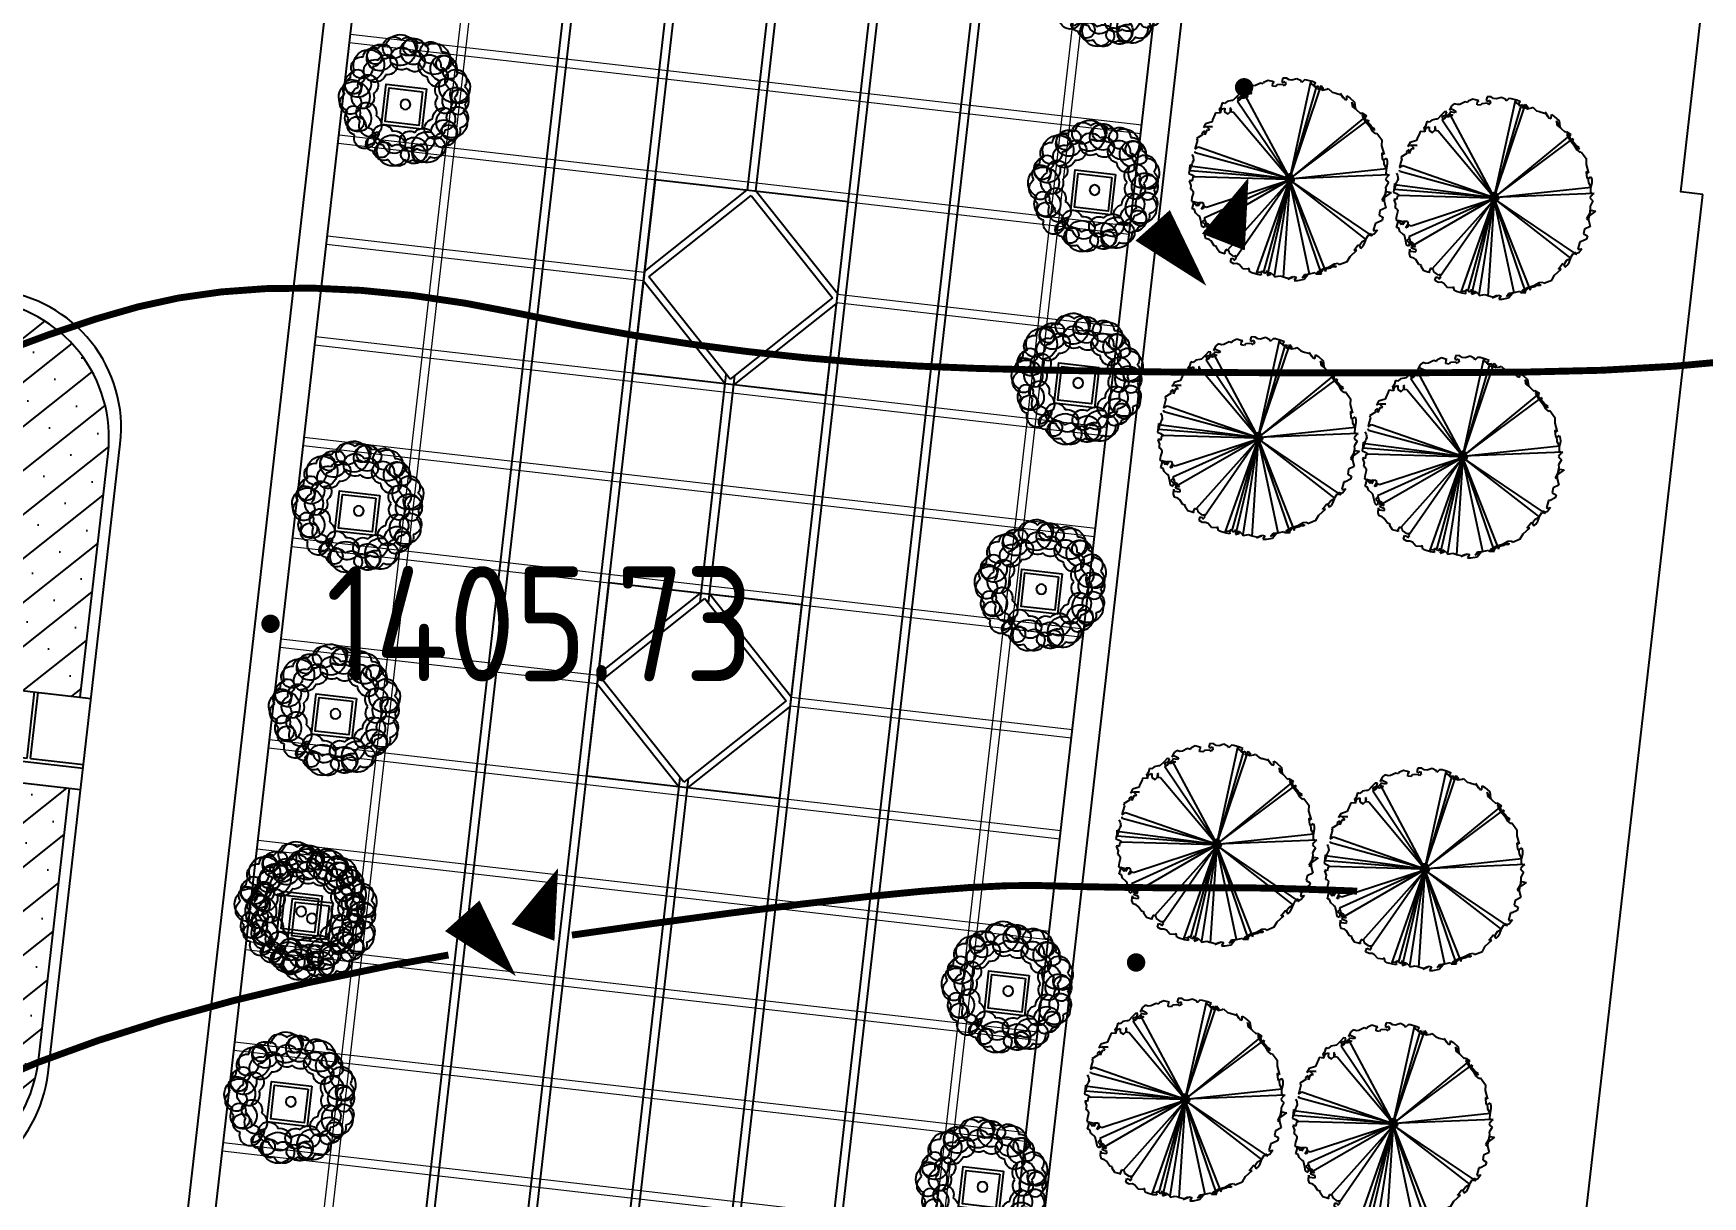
# Model space of a CAD drawing. Extents: x -2226 to 12369489, y -12501589 to 2275.
# Drawn here: x 5664000.35 to 5664036.62, y -6547841.11 to -6547815.84 of the extents above; entities that cross this region are included whole.
import ezdxf
from ezdxf.enums import TextEntityAlignment as Align

# ---------------------------------------------------------------- set-up
doc = ezdxf.new("R2010")
doc.units = 0
doc.header["$LTSCALE"] = 1000
doc.header["$MEASUREMENT"] = 0
doc.layers.get('0').update_dxf_attribs({"linetype": 'CONTINUOUS'})
for name, color, linetype in [('0-road', 33, 'CONTINUOUS'), ('0-tree', 93, 'CONTINUOUS'), ('DXPM', 7, 'CONTINUOUS'), ('WALL', 2, 'CONTINUOUS'), ('周边地形图', 8, 'CONTINUOUS'), ('细线', 7, 'CONTINUOUS'), ('绿化', 3, 'CONTINUOUS'), ('铺地', 25, 'CONTINUOUS')]:
    doc.layers.add(name, color=color, linetype=linetype)
doc.layers.add('COLUMN', color=7, linetype='CONTINUOUS', lineweight=13)
doc.styles.get("Standard").update_dxf_attribs({"font": 'GBENOR', "bigfont": 'GBCBIG'})

# ---------------------------------------------------------------- blocks, each defined once
blk = doc.blocks.new('gc090')
for points in [[(1.066664264448598, 1.447248345289473, 0, 1, 0), (0.5202711593830847, 0.0485314846702292, 1, 1, 0)], [(-1.015866279920209, 0.4106730617907255, 1, 0, 0), (0.1514897088177749, -0.9020290652614376, 0, 0, 0)]]:
    blk.add_lwpolyline(points, format="xyseb")
blk = doc.blocks.new('SEDWWWW')
at = {"layer": 'WALL', "color": 6, "ltscale": 10}
blk.add_lwpolyline([(4001785.980508226, -5877661.045272235), (4001305.980507514, -5877661.045272235), (4001305.980507514, -5870821.045272235), (4001785.980508226, -5870821.045272235)], dxfattribs=at)
blk = doc.blocks.new('M_F22')
for centre, radius, start, end in [((-703.9087605633866, 1828.601089484451), 306.5997425824958, 163.4612985024885, 255.4329496141703), ((-1018.275501261847, 1651.123727326208), 265.5436950263019, 333.3114501221481, 85.58279799451168), ((-63.34145785952932, 1990.760850490929), 399.1434447293365, 151.7015353360427, 229.7405671459406), ((-591.4700567926375, 1890.7689324151), 338.912409155523, 322.8639188083236, 58.57818367365975), ((523.0495755705887, 1763.658167623376), 485.6592443762568, 130.7089921054097, 219.10644217024), ((-283.6855240719487, 1835.547834289187), 572.5796647333053, 318.6570906337551, 31.15834364189467), ((661.9452475016843, 1865.323811889553), 306.5997425824958, 123.4612985024885, 215.4329496141702), ((307.0461035851295, 1931.439310665169), 265.5436950263019, 293.311450122148, 45.58279799451165), ((1256.882555320011, 1577.796670088006), 399.1434447293365, 111.7015353360428, 189.7405671459405), ((788.0390108358953, 1840.67293641057), 338.912409155523, 282.8639188083236, 18.57818367365972), ((-1680.436397550544, 1042.413355320619), 338.912409155523, 2.863918808323603, 98.57818367365977), ((-1340.139985314486, 1458.48612796182), 399.1434447293365, 191.7015353360428, 269.7405671459406), ((-744.959601780316, 1661.440270665494), 485.6592443762568, 170.7089921054097, 259.10644217024), ((-1409.164328765506, 1197.951623940767), 572.5796647333053, 358.6570906337551, 71.15834364189467), ((-242.4975517759194, 1523.051748929007), 416.5522836812144, 160.5035450346598, 255.3284718856752), ((-683.6926049407666, 1289.293141864633), 375.9275563291936, 333.2487959694927, 82.58322095084212), ((819.0034097671414, 1334.670028943961), 416.5522836812144, 120.5035450346597, 215.3284718856752), ((330.7712544366623, 1439.195260583816), 375.9275563291936, 293.2487959694926, 42.58322095084213), ((1560.105357205579, 1026.901031033063), 485.6592443762568, 90.70899210540966, 179.1064421702401), ((988.3202039083372, 1600.531037027409), 572.5796647333053, 278.6570906337551, 351.1583436418947), ((1731.855031222188, 1015.501016172507), 306.5997425824958, 83.46129850248845, 175.4329496141702), ((1502.484737607268, 1294.273199342584), 265.5436950263019, 253.311450122148, 5.582797994511651), ((-1853.347368535502, 584.4892262284848), 265.5436950263019, 13.31145012214801, 125.5827979945117), ((-1726.608723049899, 922.5158190856893), 306.5997425824958, 203.4612985024885, 295.4329496141703), ((-1364.461782560134, 522.3766567105631), 375.9275563291936, 13.24879596949258, 122.5832209508421), ((-1176.743899876633, 985.0408526290413), 416.5522836812144, 200.5035450346598, 295.3284718856752), ((1511.070887328209, 508.0415937736834), 416.5522836812144, 80.50354503465977, 175.3284718856751), ((1204.250881684096, 901.9421470038797), 375.9275563291936, 253.2487959694925, 2.583220950842076), ((2002.784565676087, 412.8241167091037), 399.1434447293365, 71.70153533604275, 149.7405671459405), ((1812.603180881673, 915.5658414856733), 338.912409155523, 242.8639188083236, 338.5781836736597), ((-1969.320557950446, -307.438791260196), 338.912409155523, 42.8639188083236, 138.5781836736597), ((-1861.492169144945, -13.91924038396973), 572.5796647333053, 38.6570906337551, 111.1583436418946), ((-1650.606588224796, 768.076230950115), 485.6592443762568, 210.7089921054097, 299.1064421702401), ((1880.957817603452, -204.0942863641103), 485.6592443762568, 50.70899210540971, 139.10644217024), ((1811.667238714257, 602.868204357961), 572.5796647333053, 238.6570906337551, 311.1583436418947), ((-1976.084805672904, 230.0297618530894), 399.1434447293365, 231.7015353360428, 309.7405671459406), ((-1807.430090205194, -769.3740554932301), 265.5436950263019, 53.31145012214799, 165.5827979945116), ((-1927.621960637076, -428.9646316283178), 306.5997425824958, 243.4612985024885, 335.4329496141703), ((-1392.996813633395, -502.7054468482528), 375.9275563291936, 53.2487959694926, 162.5832209508421), ((-1546.59138543942, -27.62138162141491), 416.5522836812144, 240.5035450346598, 335.3284718856752), ((1509.878816726235, -570.044925083479), 416.5522836812144, 40.50354503465976, 135.3284718856751), ((1528.035451253494, -71.07949757117603), 375.9275563291936, 213.2487959694925, 322.5832209508421), ((1825.348733228715, -959.0532045076396), 399.1434447293365, 31.70153533604279, 109.7405671459405), ((2002.817491363352, -451.6844622521457), 338.912409155523, 202.8639188083235, 298.5781836736597), ((2005.197912573898, -323.2257669405809), 306.5997425824958, 43.46129850248848, 135.4329496141702), ((2008.681378621226, 37.76249749718409), 265.5436950263019, 213.311450122148, 325.5827979945117), ((-1429.019821572033, -1233.016913520245), 572.5796647333053, 78.65709063375512, 151.1583436418946), ((-1770.12909401386, -498.4189892384019), 485.6592443762568, 250.7089921054097, 339.10644217024), ((-1322.950429105582, -1527.176686733568), 338.912409155523, 82.86391880832356, 178.5781836736597), ((-1673.610269904053, -1119.799862553904), 399.1434447293365, 271.7015353360428, 349.7405671459406), ((-755.9458408475948, -1306.305860864071), 375.9275563291936, 93.24879596949259, 202.5832209508421), ((-1178.984259485183, -1041.099040416142), 416.5522836812144, 280.5035450346598, 15.32847188567515), ((1150.622564661866, -1024.582030306177), 375.9275563291936, 173.2487959694926, 282.5832209508421), ((815.9849811374115, -1395.140863893161), 416.5522836812144, 0.5035450346598049, 95.32847188567516), ((1335.476523908404, -1353.33139443172), 485.6592443762568, 10.70899210540965, 99.10644217024), ((1801.102351632984, -690.6231373395566), 572.5796647333053, 198.6570906337551, 271.1583436418947), ((1588.780992609066, -1250.157471742554), 265.5436950263019, 173.3114501221479, 285.5827979945117), ((1354.073718600524, -1524.45139683185), 306.5997425824958, 3.461298502488472, 95.43294961417021), ((-902.0088718942461, -1776.978441917876), 265.5436950263019, 93.31145012214799, 205.5827979945117), ((-1212.892146021509, -1593.467539114485), 306.5997425824958, 283.4612985024885, 15.43294961417022), ((-314.1059039597494, -1888.912044869343), 572.5796647333053, 118.657090633755, 191.1583436418947), ((-1047.601210358003, -1545.438200871998), 485.6592443762568, 290.7089921054097, 19.10644217024007), ((-43.76977786599672, -2046.071412853038), 338.912409155523, 122.8639188083236, 218.5781836736599), ((-574.2475754203368, -1959.402461765407), 399.1434447293365, 311.7015353360428, 29.74056714594054), ((248.6079063411708, -1512.411020285057), 375.9275563291936, 133.2487959694925, 242.5832209508421), ((-245.9299819864427, -1581.174662973339), 416.5522836812144, 320.5035450346597, 55.32847188567521), ((439.2596363933662, -1966.854642141683), 265.5436950263019, 133.311450122148, 245.5827979945116), ((83.15069729284369, -2026.109051828811), 306.5997425824958, 323.4612985024885, 55.43294961417029), ((961.5689707017407, -1674.704013214054), 572.5796647333053, 158.6570906337551, 231.1583436418947), ((178.8982364843505, -1883.069478553792), 485.6592443762568, 330.7089921054097, 59.10644217024003), ((1269.678553103553, -1621.326361720988), 338.912409155523, 162.8639188083236, 258.5781836736597), ((807.599255818026, -1895.91864851171), 399.1434447293365, 351.7015353360428, 69.7405671459406)]:
    blk.add_arc(centre, radius, start, end)
at = {"width": 0.8, "flags": 9}
for tag in ['XSIZE', 'YSIZE']:
    blk.add_attdef(tag, (0, 0), '', height=0.5, dxfattribs=at)
blk = doc.blocks.new('A$C09D159C6')
at = {"layer": '绿化'}
blk.add_circle((1903.101932018995, 1788.227342456579), 148.333194732666, dxfattribs=at)
at = {"layer": '绿化', "xscale": 0.8, "yscale": 0.8, "zscale": 0.8}
blk.add_blockref('M_F22', (1778.763740301132, 1805.930220544338), dxfattribs=at)
blk = doc.blocks.new('A$C524062A7')
at = {"layer": '铺地', "elevation": -60360.85921446711}
for points in [[(1498.776501953602, 1129.674782216549), (2674.560719698668, 1369.531975567341), (2434.703526347876, 2545.31619335711), (1258.919308573007, 2305.458999976516)], [(1576.770420640707, 1247.64489980042), (2556.590602070093, 1447.525894269347), (2356.709607601166, 2427.346075743437), (1376.889426141977, 2227.465081274509)]]:
    blk.add_lwpolyline(points, close=True, dxfattribs=at)
at = {"layer": '绿化'}
blk.add_blockref('A$C09D159C6', (0.0035800039768219, -0.0011771768331528, -60360.85921446711), dxfattribs=at)
blk = doc.blocks.new('wqeqweq')
at = {"layer": '0-tree', "color": 76}
for p, q in [((164049.6205819687, -121835.7616427547), (163967.0155692982, -121907.9881671732)), ((164142.549600806, -121835.7616427547), (164049.6205819687, -121835.7616427547)), ((164183.8508108071, -121835.7616427547), (164142.549600806, -121835.7616427547)), ((164163.2002058068, -121856.3967149184), (164183.8508108071, -121835.7616427547)), ((164173.5268046409, -121928.6247480795), (164163.2002058068, -121856.3967149184)), ((164380.0354473157, -121835.7616427547), (164266.4558234782, -121877.0332958203)), ((164421.3366573162, -121680.9887947241), (164338.7342373141, -121701.6253756217)), ((164338.7342373141, -121701.6253756217), (164338.7342373141, -121784.1701904955)), ((164338.7342373141, -121784.1701904955), (164390.3594534814, -121784.1701904955)), ((164421.3366573162, -121856.3967149184), (164380.0354473157, -121835.7616427547)), ((164390.3594534814, -121784.1701904955), (164411.0100584817, -121753.2168278852)), ((164411.0100584817, -121753.2168278852), (164441.9872623171, -121815.1250618484)), ((164483.2884723181, -121701.6253756217), (164421.3366573162, -121680.9887947241)), ((164441.9872623171, -121815.1250618484), (164421.3366573162, -121825.4433523038)), ((164421.3366573162, -121825.4433523038), (164421.3366573162, -121856.3967149184)), ((164545.2428799883, -121691.3070851707), (164483.2884723181, -121701.6253756217)), ((164638.1718988256, -121629.3988512032), (164545.2428799883, -121691.3070851707)), ((164741.4275164969, -121650.0354321051), (164638.1718988256, -121629.3988512032)), ((164762.0781214977, -121680.9887947241), (164741.4275164969, -121650.0354321051)), ((164803.3793314994, -121608.7622702969), (164762.0781214977, -121680.9887947241)), ((164855.0071403344, -121598.4439798503), (164803.3793314994, -121608.7622702969)), ((164978.9107703382, -121598.4439798503), (164855.0071403344, -121598.4439798503)), ((165083.5171683241, -123762.9735811122), (164947.9361591717, -121608.7622702969)), ((164947.9361591717, -121608.7622702969), (164968.5867641726, -121650.0354321051)), ((164968.5867641726, -121650.0354321051), (165030.5385791739, -121660.3537225604)), ((165061.5157830093, -121608.7622702969), (164978.9107703382, -121598.4439798503)), ((165030.5385791739, -121660.3537225604), (165061.5157830093, -121691.3070851707)), ((165040.8651780085, -121639.7171416585), (165061.5157830093, -121608.7622702969)), ((165040.8651780085, -121691.3070851707), (165040.8651780085, -121639.7171416585)), ((165092.4929868447, -121680.9887947241), (165040.8651780085, -121691.3070851707)), ((165061.5157830093, -121691.3070851707), (165092.4929868447, -121691.3070851707)), ((165083.5171683241, -123762.9735811122), (165185.4220056814, -121629.3988512032)), ((165092.4929868447, -121691.3070851707), (165083.5171683241, -123762.9735811122)), ((165123.4675980106, -121660.3537225604), (165092.4929868447, -121680.9887947241)), ((165154.444801846, -121691.3070851707), (165123.4675980106, -121660.3537225604)), ((165144.1182030114, -121732.580246979), (165154.444801846, -121691.3070851707)), ((165185.4220056814, -121629.3988512032), (165257.7004195173, -121680.9887947241)), ((165257.7004195173, -121680.9887947241), (165195.7460118466, -121701.6253756217)), ((165195.7460118466, -121701.6253756217), (165247.3738206827, -121711.943666077)), ((165247.3738206827, -121711.943666077), (165329.9788333538, -121670.6705042688)), ((165329.9788333538, -121670.6705042688), (165350.629438354, -121650.0354321051)), ((165350.629438354, -121650.0354321051), (165453.8824633576, -121701.6253756217)), ((165453.8824633576, -121701.6253756217), (165515.8368710278, -121701.6253756217)), ((165515.8368710278, -121701.6253756217), (165536.4874760281, -121701.6253756217)), ((165536.4874760281, -121701.6253756217), (165660.3936987007, -121701.6253756217)), ((165722.3455137021, -121753.2168278852), (165639.7430936999, -121680.9887947241)), ((165639.7430936999, -121680.9887947241), (165732.6721125372, -121753.2168278852)), ((165660.3936987007, -121701.6253756217), (165722.3455137021, -121753.2168278852)), ((165732.6721125372, -121753.2168278852), (165753.3227175375, -121773.8519000446)), ((165753.3227175375, -121773.8519000446), (165804.9505263737, -121773.8519000446)), ((165804.9505263737, -121773.8519000446), (165784.2973287034, -121691.3070851707)), ((165784.2973287034, -121691.3070851707), (165856.5757425399, -121711.943666077)), ((165856.5757425399, -121711.943666077), (165980.4819652126, -121773.8519000446)), ((166032.1097740482, -121897.6698767223), (165928.8541563763, -121794.4884809465)), ((165928.8541563763, -121794.4884809465), (165959.8313602118, -121877.0332958203)), ((165980.4819652126, -121773.8519000446), (166032.1097740482, -121897.6698767223)), ((163646.9273027864, -122104.0326682781), (163626.2766977856, -122207.2125553069)), ((163626.2766977856, -122207.2125553069), (163646.9273027864, -122165.9409022413)), ((163688.2285127876, -122042.1229255636), (163646.9273027864, -122104.0326682781)), ((163646.9273027864, -122165.9409022413), (163708.8791177878, -122176.2591926967)), ((163760.5069266234, -122042.1229255636), (163688.2285127876, -122042.1229255636)), ((163708.8791177878, -122176.2591926967), (163770.833525458, -122186.5774831476)), ((163812.1347354591, -122021.4863446617), (163760.5069266234, -122042.1229255636)), ((163770.833525458, -122186.5774831476), (163760.5069266234, -122227.8491362132)), ((163905.0637542964, -121938.9415297922), (163812.1347354591, -122021.4863446617)), ((163967.0155692982, -121938.9415297922), (163905.0637542964, -121938.9415297922)), ((163967.0155692982, -121907.9881671732), (163967.0155692982, -121938.9415297922)), ((164245.802625809, -121918.3064576286), (164173.5268046409, -121928.6247480795)), ((164266.4558234782, -121877.0332958203), (164245.802625809, -121918.3064576286)), ((166310.8968305589, -121990.532982047), (165083.5171683241, -123762.9735811122)), ((165083.5171683241, -123762.9735811122), (166383.1752443954, -122062.7595064699)), ((165959.8313602118, -121877.0332958203), (166063.086977883, -121918.3064576286)), ((166063.086977883, -121918.3064576286), (166176.6666017211, -121980.2146915961)), ((166176.6666017211, -121980.2146915961), (166197.3172067214, -121959.5781106942)), ((166197.3172067214, -121959.5781106942), (166310.8968305589, -121990.532982047)), ((166300.5728243927, -122031.8046351127), (166228.2944105568, -121969.8964011451)), ((166228.2944105568, -121969.8964011451), (166228.2944105568, -122021.4863446617)), ((166228.2944105568, -122021.4863446617), (166310.8968305589, -122104.0326682781)), ((166331.5474355597, -122093.7143778228), (166300.5728243927, -122031.8046351127)), ((166310.8968305589, -122104.0326682781), (166434.8030532311, -122186.5774831476)), ((166465.7802570659, -122165.9409022413), (166331.5474355597, -122093.7143778228)), ((166383.1752443954, -122062.7595064699), (166383.1752443954, -122145.3043213438)), ((166383.1752443954, -122145.3043213438), (166465.7802570659, -122186.5774831476)), ((166434.8030532311, -122186.5774831476), (166527.7320720678, -122279.4405884724)), ((166486.4308620673, -122196.894264856), (166465.7802570659, -122165.9409022413)), ((166465.7802570659, -122186.5774831476), (166558.7092759032, -122248.4857171151)), ((166569.0332820689, -122217.5308457623), (166486.4308620673, -122196.894264856)), ((166558.7092759032, -122248.4857171151), (166569.0332820689, -122217.5308457623)), ((163275.2112274384, -122578.6649766018), (163223.5834186022, -122578.6649766018)), ((163223.5834186022, -122578.6649766018), (163223.5834186022, -122681.8463723819)), ((163316.512437439, -122516.7567426386), (163275.2112274384, -122578.6649766018)), ((163399.1148574422, -122475.4835808304), (163316.512437439, -122516.7567426386)), ((163430.092061277, -122465.1652903794), (163399.1148574422, -122475.4835808304)), ((163492.0438762789, -122351.6671128909), (163430.092061277, -122465.1652903794)), ((163533.3476789483, -122269.1222980214), (163492.0438762789, -122351.6671128909)), ((163512.6944812797, -122372.3021850503), (163584.9728951157, -122331.030531989)), ((163553.9982839491, -122434.2119277648), (163512.6944812797, -122372.3021850503)), ((163584.9728951157, -122258.8040075661), (163533.3476789483, -122269.1222980214)), ((163533.3476789483, -122454.8485086667), (163646.9273027864, -122279.4405884724)), ((165083.5171683241, -123762.9735811122), (163533.3476789483, -122454.8485086667)), ((163584.9728951157, -122392.9387659566), (163553.9982839491, -122434.2119277648)), ((163584.9728951157, -122331.030531989), (163584.9728951157, -122258.8040075661)), ((163595.2994939508, -122361.9854033462), (163584.9728951157, -122392.9387659566)), ((163646.9273027864, -122351.6671128909), (163595.2994939508, -122361.9854033462)), ((163646.9273027864, -122279.4405884724), (165083.5171683241, -123762.9735811122)), ((163729.5297227881, -122289.7573701808), (163646.9273027864, -122351.6671128909)), ((163760.5069266234, -122227.8491362132), (163657.2513089521, -122238.1674266642)), ((163657.2513089521, -122238.1674266642), (163657.2513089521, -122269.1222980214)), ((163657.2513089521, -122269.1222980214), (163657.2513089521, -122289.7573701808)), ((163657.2513089521, -122289.7573701808), (163729.5297227881, -122289.7573701808)), ((166527.7320720678, -122279.4405884724), (166600.0104859043, -122310.3939510871)), ((166600.0104859043, -122310.3939510871), (166630.9876897396, -122289.7573701808)), ((166630.9876897396, -122289.7573701808), (166775.544517412, -122403.2570564075)), ((166775.544517412, -122403.2570564075), (166806.5191285785, -122527.0750330895)), ((166806.5191285785, -122527.0750330895), (166909.7747462504, -122692.1646628328)), ((163140.9784059318, -122867.5725830315), (163120.3278009309, -122991.3890509666)), ((163244.234023603, -122805.6643490596), (163140.9784059318, -122826.2994212189)), ((163140.9784059318, -122826.2994212189), (163140.9784059318, -122867.5725830315)), ((163244.234023603, -122712.8012437348), (163192.6062147674, -122712.8012437348)), ((163192.6062147674, -122712.8012437348), (163244.234023603, -122805.6643490596)), ((163202.932813602, -122743.7546063494), (163306.1858386049, -122671.5280819266)), ((163223.5834186022, -122681.8463723819), (163202.932813602, -122743.7546063494)), ((163244.234023603, -122774.7094777067), (163244.234023603, -122712.8012437348)), ((163306.1858386049, -122671.5280819266), (163326.8364436057, -122754.0728968004)), ((163326.8364436057, -122754.0728968004), (163409.4414562768, -122774.7094777067)), ((163409.4414562768, -122774.7094777067), (163450.7426662779, -122702.4829532838)), ((163450.7426662779, -122650.891501029), (163419.7654624425, -122630.2564288609)), ((163419.7654624425, -122630.2564288609), (163440.4186601116, -122712.8012437348)), ((163440.4186601116, -122712.8012437348), (163512.6944812797, -122702.4829532838)), ((163450.7426662779, -122702.4829532838), (163450.7426662779, -122650.891501029)), ((163512.6944812797, -122702.4829532838), (165083.5171683241, -123762.9735811122)), ((166909.7747462504, -122692.1646628328), (166858.1469374142, -122671.5280819266)), ((166858.1469374142, -122671.5280819266), (166858.1469374142, -122692.1646628328)), ((166858.1469374142, -122692.1646628328), (166899.4481474152, -122795.3460586086)), ((166899.4481474152, -122795.3460586086), (166920.098752416, -122815.9811307679)), ((166920.098752416, -122815.9811307679), (166982.0531600863, -122754.0728968004)), ((166971.7265612522, -122898.5259456418), (166930.4253512507, -122785.0277681576)), ((167044.0049750882, -122970.7539788029), (166971.7265612522, -122898.5259456418)), ((166982.0531600863, -122754.0728968004), (167013.0277712534, -122805.6643490596)), ((167013.0277712534, -122805.6643490596), (167033.6809689225, -122877.8908734781)), ((167033.6809689225, -122877.8908734781), (167044.0049750882, -123001.7073414132)), ((162996.4215782588, -123115.2070276486), (162975.7709732585, -123208.0701329691)), ((162975.7709732585, -123208.0701329691), (162986.0975720931, -123177.1152616118)), ((163017.0721832596, -123269.9783669366), (162975.7709732585, -123321.5698191958)), ((162986.0975720931, -123177.1152616118), (163161.6290109326, -123135.8436085462)), ((163120.3278009309, -123032.6622127748), (162996.4215782588, -123115.2070276486)), ((163048.0493870944, -123352.5231818104), (163017.0721832596, -123269.9783669366)), ((163161.6290109326, -123135.8436085462), (163037.7253809288, -123166.7969711608)), ((163037.7253809288, -123166.7969711608), (163110.0012020963, -123208.0701329691)), ((163058.375985929, -123259.6600764856), (163048.0493870944, -123352.5231818104)), ((163099.6771959306, -123239.0250043263), (163058.375985929, -123239.0250043263)), ((163058.375985929, -123239.0250043263), (163058.375985929, -123259.6600764856)), ((163110.0012020963, -123208.0701329691), (163099.6771959306, -123239.0250043263)), ((163120.3278009309, -122991.3890509666), (163120.3278009309, -123032.6622127748)), ((165083.5171683241, -123762.9735811122), (167044.0049750882, -122970.7539788029)), ((167147.2605927601, -123084.252156287), (165083.5171683241, -123762.9735811122)), ((167044.0049750882, -123001.7073414132), (167064.655580089, -123084.252156287)), ((167064.655580089, -123084.252156287), (167126.6099877593, -123094.570446738)), ((167126.6099877593, -123104.8887371933), (167085.3061850898, -123197.7518425181)), ((167085.3061850898, -123197.7518425181), (167126.6099877593, -123228.706713871)), ((167126.6099877593, -123094.570446738), (167147.2605927601, -123084.252156287)), ((167126.6099877593, -123228.706713871), (167167.9111977608, -123249.3417860303)), ((167167.9111977608, -123249.3417860303), (167136.9339939255, -123373.1597627167)), ((162996.4215782588, -123362.8414722614), (162893.1685532563, -123476.3411584881)), ((162893.1685532563, -123476.3411584881), (162924.1431644229, -123507.296029841)), ((162924.1431644229, -123507.296029841), (162924.1431644229, -123631.1124977804)), ((162924.1431644229, -123631.1124977804), (162924.1431644229, -123703.3390222033)), ((162924.1431644229, -123703.3390222033), (162986.0975720931, -123641.4307882314)), ((162975.7709732585, -123321.5698191958), (162996.4215782588, -123362.8414722614)), ((162986.0975720931, -123641.4307882314), (165083.5171683241, -123762.9735811122)), ((167136.9339939255, -123373.1597627167), (167157.5845989263, -123424.749706229)), ((167167.9111977608, -123538.24939246), (167136.9339939255, -123662.0673691377)), ((167136.9339939255, -123662.0673691377), (167167.9111977608, -123672.3856595887)), ((167157.5845989263, -123424.749706229), (167167.9111977608, -123538.24939246)), ((167281.4908215979, -123445.3862871352), (167167.9111977608, -123589.8408447148)), ((167167.9111977608, -123672.3856595887), (167178.2377965949, -123558.8859733619)), ((167167.9111977608, -123589.8408447148), (167188.5618027611, -123672.3856595887)), ((167178.2377965949, -123455.7045775862), (167281.4908215979, -123445.3862871352)), ((167178.2377965949, -123558.8859733619), (167178.2377965949, -123455.7045775862)), ((162893.1685532563, -123837.475289332), (162934.4697632575, -123878.7469423976)), ((162934.4697632575, -123878.7469423976), (162965.4469670928, -123950.9749755631)), ((162955.1203682577, -123785.8838370728), (162944.7937694231, -123754.9304744581)), ((162955.1203682577, -124023.2014999816), (162944.7937694231, -124074.7914434982)), ((165083.5171683241, -123762.9735811122), (162955.1203682577, -123785.8838370728)), ((165083.5171683241, -123762.9735811122), (162955.1203682577, -124188.2911297249)), ((162965.4469670928, -123950.9749755631), (162955.1203682577, -123992.2466286243)), ((162955.1203682577, -123992.2466286243), (162955.1203682577, -124023.2014999816)), ((162975.7709732585, -124074.7914434982), (165083.5171683241, -123762.9735811122)), ((165040.5877624735, -123787.6128560634), (163064.9665493835, -124290.4782641464)), ((163512.6944812797, -124848.651157445), (165083.5171683241, -123788.1605296166)), ((165083.5171683241, -123788.1605296166), (163533.3476789483, -125096.2856020622)), ((163646.9273027864, -125271.6935222564), (165083.5171683241, -123788.1605296166)), ((165105.8193031917, -123778.2993881646), (164211.1982786724, -125622.1397207195)), ((165077.8625582167, -123824.8622014307), (164425.5341876996, -125733.8877568214)), ((165083.5171683241, -123788.1605296166), (164947.9361591717, -125942.3718404319)), ((165092.4929868447, -125859.8270255581), (165083.5171683241, -123788.1605296166)), ((165083.5171683241, -123788.1605296166), (165185.4220056814, -125921.7352595256)), ((166310.8968305589, -125560.6011286818), (165083.5171683241, -123788.1605296166)), ((165083.5171683241, -123788.1605296166), (166383.1752443954, -125488.3746042589)), ((167147.2605927601, -124466.8819544418), (165083.5171683241, -123788.1605296166)), ((165083.5171683241, -123788.1605296166), (167044.0049750882, -124580.380131926)), ((165087.1806089854, -123778.2993881646), (165534.4911212447, -125864.2612199739)), ((165087.1806089854, -123796.9248152196), (166056.3538176588, -125631.4531886182)), ((165087.1806089854, -123806.2367743714), (165338.793906424, -125882.8851382906)), ((167260.8402165976, -123796.2021275281), (167157.5845989263, -123889.0652328486)), ((167157.5845989263, -123889.0652328486), (167167.9111977608, -123992.2466286243)), ((167167.9111977608, -123992.2466286243), (167260.8402165976, -124012.8832095262)), ((167188.5618027611, -123672.3856595887), (167260.8402165976, -123796.2021275281)), ((167260.8402165976, -124012.8832095262), (167260.8402165976, -124085.1097339491)), ((162955.1203682577, -124095.4280244001), (162913.8191582566, -124064.4731530428)), ((162913.8191582566, -124064.4731530428), (162934.4697632575, -124157.3362583676)), ((162934.4697632575, -124157.3362583676), (162944.7937694231, -124250.1993636924)), ((162944.7937694231, -124074.7914434982), (162975.7709732585, -124074.7914434982)), ((162944.7937694231, -124250.1993636924), (163017.0721832596, -124260.5176541434)), ((162955.1203682577, -124147.0179679167), (162955.1203682577, -124095.4280244001)), ((162955.1203682577, -124188.2911297249), (162955.1203682577, -124147.0179679167)), ((163027.3987820942, -124384.3356308254), (162996.4215782588, -124404.9707029848)), ((163017.0721832596, -124260.5176541434), (163079.0265909298, -124281.1542350497)), ((163058.375985929, -124394.6524125338), (163027.3987820942, -124384.3356308254)), ((163089.3505970956, -124291.4725255006), (163048.0493870944, -124301.790815956)), ((163048.0493870944, -124301.790815956), (163058.375985929, -124394.6524125338)), ((163079.0265909298, -124281.1542350497), (163089.3505970956, -124291.4725255006)), ((167167.9111977608, -124167.6545488229), (167136.9339939255, -124177.9728392695)), ((167136.9339939255, -124177.9728392695), (167136.9339939255, -124343.0624690172)), ((167136.9339939255, -124343.0624690172), (167157.5845989263, -124343.0624690172)), ((167157.5845989263, -124343.0624690172), (167219.5390065965, -124312.10759766)), ((167260.8402165976, -124085.1097339491), (167167.9111977608, -124167.6545488229)), ((167219.5390065965, -124312.10759766), (167178.2377965949, -124415.2889934401)), ((162996.4215782588, -124404.9707029848), (163058.375985929, -124487.5155178586)), ((163058.375985929, -124487.5155178586), (163068.6999920953, -124570.0603327281)), ((163068.6999920953, -124570.0603327281), (163099.6771959306, -124570.0603327281)), ((163099.6771959306, -124570.0603327281), (163140.9784059318, -124601.0152040853)), ((163140.9784059318, -124601.0152040853), (163151.3050047658, -124642.2883658935)), ((163151.3050047658, -124642.2883658935), (163151.3050047658, -124735.1514712183)), ((163151.3050047658, -124735.1514712183), (163161.6290109326, -124817.6962860878)), ((166858.1469374142, -124858.969447896), (166899.4481474152, -124755.7880521202)), ((166899.4481474152, -124755.7880521202), (166920.098752416, -124735.1529799609)), ((166920.098752416, -124735.1529799609), (166982.0531600863, -124797.0612139284)), ((166971.7265612522, -124652.608165087), (166930.4253512507, -124766.1063425712)), ((167044.0049750882, -124580.380131926), (166971.7265612522, -124652.608165087)), ((166982.0531600863, -124797.0612139284), (167013.0277712534, -124745.4697616693)), ((167013.0277712534, -124745.4697616693), (167033.6809689225, -124673.2432372508)), ((167033.6809689225, -124673.2432372508), (167044.0049750882, -124549.4267693157)), ((167044.0049750882, -124549.4267693157), (167064.655580089, -124466.8819544418)), ((167064.655580089, -124466.8819544418), (167126.6099877593, -124456.5636639909)), ((167136.9339939255, -124446.243864793), (167095.6327839244, -124425.6072838911)), ((167095.6327839244, -124425.6072838911), (167095.6327839244, -124487.5155178586)), ((167126.6099877593, -124456.5636639909), (167147.2605927601, -124466.8819544418)), ((167178.2377965949, -124415.2889934401), (167136.9339939255, -124446.243864793)), ((163161.6290109326, -124817.6962860878), (163357.8136474406, -124807.3779956368)), ((163223.5834186022, -124869.287738347), (163202.932813602, -124807.3795043794)), ((163202.932813602, -124807.3795043794), (163306.1858386049, -124879.6060288023)), ((163223.5834186022, -124972.4691341271), (163223.5834186022, -124869.287738347)), ((163275.2112274384, -124972.4691341271), (163223.5834186022, -124972.4691341271)), ((163316.512437439, -125034.3773680903), (163275.2112274384, -124972.4691341271)), ((163306.1858386049, -124879.6060288023), (163326.8364436057, -124797.0612139284)), ((163399.1148574422, -125075.6505298985), (163316.512437439, -125034.3773680903)), ((163326.8364436057, -124797.0612139284), (163409.4414562768, -124776.4246330222)), ((163357.8136474406, -124807.3779956368), (163337.1630424403, -124879.6045200597)), ((163430.092061277, -125085.9688203494), (163399.1148574422, -125075.6505298985)), ((163409.4414562768, -124776.4246330222), (163450.7426662779, -124848.651157445)), ((163419.7654624425, -124920.8776818679), (163440.4186601116, -124838.3328669941)), ((163450.7426662779, -124900.2426096998), (163419.7654624425, -124920.8776818679)), ((163492.0438762789, -125199.4669978379), (163430.092061277, -125085.9688203494)), ((163440.4186601116, -124838.3328669941), (163512.6944812797, -124848.651157445)), ((163450.7426662779, -124848.651157445), (163450.7426662779, -124900.2426096998)), ((163553.9982839491, -125116.9221829641), (163512.6944812797, -125178.8319256742)), ((163533.3476789483, -125096.2856020622), (163646.9273027864, -125271.6935222564)), ((163584.9728951157, -125158.1953447723), (163553.9982839491, -125116.9221829641)), ((166775.544517412, -125147.8770543213), (166806.5191285785, -125024.0590776393)), ((166806.5191285785, -125024.0590776393), (166909.7747462504, -124858.969447896)), ((166909.7747462504, -124858.969447896), (166858.1469374142, -124879.6060288023)), ((166858.1469374142, -124879.6060288023), (166858.1469374142, -124858.969447896)), ((163533.3476789483, -125282.0118127074), (163492.0438762789, -125199.4669978379)), ((163512.6944812797, -125178.8319256742), (163584.9728951157, -125220.1035787398)), ((163584.9728951157, -125292.3301031627), (163533.3476789483, -125282.0118127074)), ((163595.2994939508, -125189.1487073826), (163584.9728951157, -125158.1953447723)), ((163584.9728951157, -125220.1035787398), (163584.9728951157, -125292.3301031627)), ((163646.9273027864, -125199.4669978379), (163595.2994939508, -125189.1487073826)), ((163646.9273027864, -125447.1014424507), (163626.2766977856, -125343.9215554219)), ((163626.2766977856, -125343.9215554219), (163646.9273027864, -125385.1932084875)), ((163729.5297227881, -125261.376740548), (163646.9273027864, -125199.4669978379)), ((163646.9273027864, -125385.1932084875), (163708.8791177878, -125374.8749180322)), ((163688.2285127876, -125509.0111851652), (163646.9273027864, -125447.1014424507)), ((163657.2513089521, -125282.0118127074), (163657.2513089521, -125261.376740548)), ((163657.2513089521, -125261.376740548), (163729.5297227881, -125261.376740548)), ((163657.2513089521, -125312.9666840646), (163657.2513089521, -125282.0118127074)), ((163760.5069266234, -125323.2849745156), (163657.2513089521, -125312.9666840646)), ((163708.8791177878, -125374.8749180322), (163770.833525458, -125364.5566275812)), ((163770.833525458, -125364.5566275812), (163760.5069266234, -125323.2849745156)), ((166228.2944105568, -125529.6477660671), (166310.8968305589, -125447.1014424507)), ((166331.5474355597, -125457.419732906), (166300.5728243927, -125519.3294756162)), ((166310.8968305589, -125447.1014424507), (166434.8030532311, -125364.5566275812)), ((166465.7802570659, -125385.1932084875), (166331.5474355597, -125457.419732906)), ((166383.1752443954, -125405.8297893851), (166465.7802570659, -125364.5566275812)), ((166383.1752443954, -125488.3746042589), (166383.1752443954, -125405.8297893851)), ((166434.8030532311, -125364.5566275812), (166527.7320720678, -125271.6935222564)), ((166465.7802570659, -125364.5566275812), (166558.7092759032, -125302.6483936137)), ((166486.4308620673, -125354.2398458728), (166465.7802570659, -125385.1932084875)), ((166569.0332820689, -125333.6032649666), (166486.4308620673, -125354.2398458728)), ((166527.7320720678, -125271.6935222564), (166600.0104859043, -125240.7401596418)), ((166558.7092759032, -125302.6483936137), (166569.0332820689, -125333.6032649666)), ((166600.0104859043, -125240.7401596418), (166630.9876897396, -125261.376740548)), ((166630.9876897396, -125261.376740548), (166775.544517412, -125147.8770543213)), ((163760.5069266234, -125509.0111851652), (163688.2285127876, -125509.0111851652)), ((163812.1347354591, -125529.6477660671), (163760.5069266234, -125509.0111851652)), ((163905.0637542964, -125612.1925809366), (163812.1347354591, -125529.6477660671)), ((163967.0155692982, -125612.1925809366), (163905.0637542964, -125612.1925809366)), ((163967.0155692982, -125643.1459435556), (163967.0155692982, -125612.1925809366)), ((164049.6205819687, -125715.3724679741), (163967.0155692982, -125643.1459435556)), ((164142.549600806, -125715.3724679741), (164049.6205819687, -125715.3724679741)), ((164183.8508108071, -125715.3724679741), (164142.549600806, -125715.3724679741)), ((164173.5268046409, -125622.5093626493), (164163.2002058068, -125694.7373958104)), ((164163.2002058068, -125694.7373958104), (164183.8508108071, -125715.3724679741)), ((164245.802625809, -125632.8276531003), (164173.5268046409, -125622.5093626493)), ((164266.4558234782, -125674.1008149085), (164245.802625809, -125632.8276531003)), ((164380.0354473157, -125715.3724679741), (164266.4558234782, -125674.1008149085)), ((164338.7342373141, -125849.5087351071), (164338.7342373141, -125766.9639202333)), ((164338.7342373141, -125766.9639202333), (164390.3594534814, -125766.9639202333)), ((164421.3366573162, -125694.7373958104), (164380.0354473157, -125715.3724679741)), ((164390.3594534814, -125766.9639202333), (164411.0100584817, -125797.9172828436)), ((164411.0100584817, -125797.9172828436), (164441.9872623171, -125736.0090488804)), ((164421.3366573162, -125725.6907584251), (164421.3366573162, -125694.7373958104)), ((164441.9872623171, -125736.0090488804), (164421.3366573162, -125725.6907584251)), ((165144.1182030114, -125818.5538637499), (165154.444801846, -125859.8270255581)), ((165195.7460118466, -125849.5087351071), (165247.3738206827, -125839.1904446518)), ((165247.3738206827, -125839.1904446518), (165329.9788333538, -125880.46360646)), ((165722.3455137021, -125797.9172828436), (165639.7430936999, -125870.1453160047)), ((165639.7430936999, -125870.1453160047), (165732.6721125372, -125797.9172828436)), ((165660.3936987007, -125849.5087351071), (165722.3455137021, -125797.9172828436)), ((165732.6721125372, -125797.9172828436), (165753.3227175375, -125777.2822106842)), ((165753.3227175375, -125777.2822106842), (165804.9505263737, -125777.2822106842)), ((165804.9505263737, -125777.2822106842), (165784.2973287034, -125859.8270255581)), ((165784.2973287034, -125859.8270255581), (165856.5757425399, -125839.1904446518)), ((165856.5757425399, -125839.1904446518), (165980.4819652126, -125777.2822106842)), ((166032.1097740482, -125653.4642340066), (165928.8541563763, -125756.6456297823)), ((165928.8541563763, -125756.6456297823), (165959.8313602118, -125674.1008149085)), ((165959.8313602118, -125674.1008149085), (166063.086977883, -125632.8276531003)), ((165980.4819652126, -125777.2822106842), (166032.1097740482, -125653.4642340066)), ((166063.086977883, -125632.8276531003), (166176.6666017211, -125570.9194191327)), ((166176.6666017211, -125570.9194191327), (166197.3172067214, -125591.5560000347)), ((166197.3172067214, -125591.5560000347), (166310.8968305589, -125560.6011286818)), ((166300.5728243927, -125519.3294756162), (166228.2944105568, -125581.2377095837)), ((166228.2944105568, -125581.2377095837), (166228.2944105568, -125529.6477660671)), ((164421.3366573162, -125870.1453160047), (164338.7342373141, -125849.5087351071)), ((164483.2884723181, -125849.5087351071), (164421.3366573162, -125870.1453160047)), ((164545.2428799883, -125859.8270255581), (164483.2884723181, -125849.5087351071)), ((164638.1718988256, -125921.7352595256), (164545.2428799883, -125859.8270255581)), ((164741.4275164969, -125901.0986786237), (164638.1718988256, -125921.7352595256)), ((164762.0781214977, -125870.1453160047), (164741.4275164969, -125901.0986786237)), ((164803.3793314994, -125942.3718404319), (164762.0781214977, -125870.1453160047)), ((164855.0071403344, -125952.6901308785), (164803.3793314994, -125942.3718404319)), ((164978.9107703382, -125952.6901308785), (164855.0071403344, -125952.6901308785)), ((164947.9361591717, -125942.3718404319), (164968.5867641726, -125901.0986786237)), ((164968.5867641726, -125901.0986786237), (165030.5385791739, -125890.7803881684)), ((165061.5157830093, -125942.3718404319), (164978.9107703382, -125952.6901308785)), ((165030.5385791739, -125890.7803881684), (165061.5157830093, -125859.8270255581)), ((165092.4929868447, -125870.1453160047), (165040.8651780085, -125859.8270255581)), ((165040.8651780085, -125859.8270255581), (165040.8651780085, -125911.4169690703)), ((165040.8651780085, -125911.4169690703), (165061.5157830093, -125942.3718404319)), ((165061.5157830093, -125859.8270255581), (165092.4929868447, -125859.8270255581)), ((165123.4675980106, -125890.7803881684), (165092.4929868447, -125870.1453160047)), ((165154.444801846, -125859.8270255581), (165123.4675980106, -125890.7803881684)), ((165185.4220056814, -125921.7352595256), (165257.7004195173, -125870.1453160047)), ((165257.7004195173, -125870.1453160047), (165195.7460118466, -125849.5087351071)), ((165329.9788333538, -125880.46360646), (165350.629438354, -125901.0986786237)), ((165350.629438354, -125901.0986786237), (165453.8824633576, -125849.5087351071)), ((165453.8824633576, -125849.5087351071), (165515.8368710278, -125849.5087351071)), ((165515.8368710278, -125849.5087351071), (165536.4874760281, -125849.5087351071)), ((165536.4874760281, -125849.5087351071), (165660.3936987007, -125849.5087351071))]:
    blk.add_line(p, q, dxfattribs=at)
for centre, radius in [((165068.544507448, -123731.7380836411), 75.07916482772126), ((165077.8625582167, -123768.9874290041), 85.85817349985658), ((165055.9778429865, -123786.79511759), 34.94139404797555), ((165105.8193031917, -123778.2993881646), 75.1199433496623), ((165083.0297466368, -123766.5206349007), 42.83945055427304)]:
    blk.add_circle(centre, radius, dxfattribs=at)
blk = doc.blocks.new('sdfasdfasdsdfasda')
at = {"layer": 'DXPM'}
h = blk.add_hatch(dxfattribs=at)
h.set_pattern_fill('SACNCR', color=60, scale=8000, angle=-6.548838494563631, style=0)
h.set_pattern_definition([(38.45116150543637, (0, 0), (-466.3854909142308, 587.3538744783183), []), (38.45116150543637, (526.8696847925954, -60.48419202269957), (-466.3854909142308, 587.3538744783183), [0, -750])])
h.paths.add_polyline_path([(6519617.004788918, -5406438.944385685), (6511898.784092207, -5405552.899209819, 0.4142100959388915), (6508576.212881132, -5408191.138682351), (6507968.248800576, -5413486.479136297), (6517176.744669874, -5414543.606635706), (6517325.575176147, -5413247.164056165), (6518815.78767795, -5413418.239184828)])
h.paths.add_polyline_path([(6518245.537249148, -5418385.614189703), (6516755.324747405, -5418214.539061049), (6516948.644498335, -5416530.556638031), (6507740.125113245, -5415473.42643903), (6507061.471597655, -5421384.468769068, 0.414217028797331), (6509699.742294174, -5424707.079303521), (6517418.119135946, -5425593.142405199)])
h.paths.add_polyline_path([(6549229.127807425, -5412858.0945021, 0.4142135623899189), (6546590.853061126, -5409535.519241241), (6536218.785464772, -5408344.81469694), (6535417.568353481, -5415324.109497129), (6536907.780855222, -5415495.184625784), (6536758.950348848, -5416791.627206243), (6548621.230446937, -5418153.406879638)])
h.paths.add_polyline_path([(6548393.130275369, -5420140.356881963), (6536530.850177308, -5418778.577208569), (6536337.530426484, -5420462.559630668), (6534847.317924737, -5420291.484502011), (6534019.899811284, -5427499.012718027), (6544391.967407423, -5428689.717262969, 0.4142135623747904), (6547714.542668279, -5426051.442516843)])
h = blk.add_hatch(dxfattribs=at)
h.set_pattern_fill('AR-B816C', color=8, scale=200, angle=-6.548838494563631, style=0)
h.set_pattern_definition([(353.4511615054363, (0, 0), (1772.040139092527, 1407.079864629203), [3125, -75]), (353.4511615054363, (-1581.006245428131, 256.9907623188899), (1772.040139092527, 1407.079864629203), [3125, -75]), (83.45116150543636, (0, 0), (-1407.079864629203, 1772.040139092527), [-1675, 1525]), (83.45116150543636, (-74.51062508722806, 8.55375643273415), (-1407.079864629203, 1772.040139092527), [-1675, 1525])])
h.paths.add_polyline_path([(6548859.66444716, -5418180.778900216), (6536758.950348845, -5416791.627206242), (6536907.780855224, -5415495.184625784), (6535417.568353478, -5415324.109497129), (6536246.157485542, -5408106.380695032), (6534259.207483199, -5407878.28052366), (6533430.618351154, -5415096.009325591), (6531940.405849409, -5414924.934196936), (6531791.575343032, -5416221.376777394), (6526961.301529777, -5415666.865448684), (6522144.119675689, -5415113.857064554), (6522292.950181962, -5413817.414485014), (6520802.737680275, -5413646.339356367), (6521631.326811912, -5406428.610556222), (6519644.37680956, -5406200.510384848), (6518815.787677949, -5413418.239184828), (6517325.575176147, -5413247.164056165), (6517176.744669873, -5414543.606635706), (6507968.248800576, -5413486.479136298), (6507740.125113245, -5415473.426439031), (6516948.644498336, -5416530.556638031), (6516755.324747405, -5418214.539061048), (6518245.537249148, -5418385.614189703), (6517390.747115361, -5425831.576405549), (6519377.697117682, -5426059.676577087), (6520232.487251476, -5418613.714361242), (6521722.69975322, -5418784.789489897), (6521916.019504152, -5417100.80706688), (6526733.201358374, -5417653.815449818), (6531563.475171491, -5418208.326779719), (6531370.155420667, -5419892.309201819), (6532860.367922412, -5420063.384330473), (6532005.577788427, -5427509.346546296), (6533992.527790754, -5427737.446717836), (6534847.317924738, -5420291.484502013), (6536337.530426481, -5420462.559630666), (6536530.850177307, -5418778.577208568), (6548631.564275622, -5420167.728902545)])
at = {"layer": 'DXPM', "color": 42, "flags": 128}
for points in [[(6535417.56835348, -5415324.109497129), (6536907.780855224, -5415495.184625784), (6536758.950348847, -5416791.627206242), (6548859.66444716, -5418180.778900217)], [(6548631.564275621, -5420167.728902544), (6548631.564275621, -5420167.728902544), (6536530.850177307, -5418778.577208568), (6536337.530426482, -5420462.559630667), (6534847.317924738, -5420291.484502012)]]:
    blk.add_lwpolyline(points, dxfattribs=at)
at = {"layer": '细线', "color": 62, "ltscale": 0.9}
for p, q in [((6547925.604648123, -5426317.248536977), (6549494.933828396, -5412647.032520263)), ((6548621.230446938, -5418153.406879639), (6549229.127807425, -5412858.0945021)), ((6547714.542668279, -5426051.442516843), (6548393.130275369, -5420140.356881962))]:
    blk.add_line(p, q, dxfattribs=at)
for centre, start, end in [((6546248.702803941, -5412515.944244744), 353.4511615045485, 83.45116150783959), ((6546514.508824906, -5412304.882262954), 353.4511615054466, 83.45116151024429), ((6544734.117664795, -5425709.292259487), 263.4511615042247, 353.4511615045564), ((6544945.179644634, -5425975.098279668), 263.4511615054354, 353.4511615054403)]:
    blk.add_arc(centre, 3000, start, end, dxfattribs=at)

msp = doc.modelspace()

# ---------------------------------------------------------------- linework, layer by layer
at = {"color": 8, "linetype": 'Continuous'}
for p, q in [((5664002.877811443, -6547893.731310456), (5664015.91977694, -6547780.124498076)), ((5664003.060231335, -6547893.752252105), (5664016.102196833, -6547780.145439724)), ((5664005.117110113, -6547893.544802497), (5664018.108815653, -6547780.375797859)), ((5664005.299530006, -6547893.565744146), (5664018.291235546, -6547780.396739508)), ((5664009.49518754, -6547894.047402064), (5664022.486893079, -6547780.878397427)), ((5664009.677607432, -6547894.068343713), (5664022.669312973, -6547780.899339075)), ((5664011.449679788, -6547896.341804647), (5664024.675931793, -6547781.12969721)), ((5664011.632099681, -6547896.362746296), (5664024.858351686, -6547781.150638859))]:
    msp.add_line(p, q, dxfattribs=at)
for points in [[(5664013.857027069, -6547819.022534884), (5664013.37536915, -6547823.218192417), (5664017.571026684, -6547823.699850336), (5664018.052684602, -6547819.504192802)], [(5664012.851827934, -6547827.778689736), (5664012.370170016, -6547831.974347269), (5664016.565827549, -6547832.456005189), (5664017.047485468, -6547828.260347654)]]:
    msp.add_lwpolyline(points, close=True, dxfattribs=at)
at = {"layer": 'COLUMN', "color": 8, "linetype": 'Continuous'}
for p, q in [((5664000.504486222, -6547895.085305729), (5664013.730738227, -6547779.873198292)), ((5664000.686906114, -6547895.106247378), (5664013.91315812, -6547779.894139941)), ((5664013.638718501, -6547896.59310443), (5664026.864970506, -6547781.380996994)), ((5664013.821138394, -6547896.614046079), (5664027.047390399, -6547781.401938642)), ((5664007.219781444, -6547816.042697012), (5664024.411032139, -6547818.01623798)), ((5664007.240723093, -6547815.86027712), (5664024.431973788, -6547817.833818087)), ((5664006.968481661, -6547818.231735726), (5664024.159732356, -6547820.205276693)), ((5664006.989423309, -6547818.049315833), (5664024.180674004, -6547820.0228568)), ((5664006.717181877, -6547820.420774438), (5664013.605727285, -6547821.211573596)), ((5664006.738123526, -6547820.238354546), (5664013.626668934, -6547821.029153704)), ((5664017.822326467, -6547821.510811622), (5664023.929374221, -6547822.211895513)), ((5664017.801384819, -6547821.693231515), (5664023.908432571, -6547822.394315407)), ((5664006.465882094, -6547822.609813152), (5664023.657132788, -6547824.583354119)), ((5664006.486823742, -6547822.427393259), (5664023.678074436, -6547824.400934227)), ((5664006.21458231, -6547824.798851865), (5664023.405833004, -6547826.772392833)), ((5664006.235523959, -6547824.616431972), (5664023.426774653, -6547826.589972939)), ((5664005.963282526, -6547826.987890579), (5664023.15453322, -6547828.961431546)), ((5664005.984224175, -6547826.805470685), (5664023.175474869, -6547828.779011653)), ((5664005.711982743, -6547829.176929291), (5664012.600528151, -6547829.967728449)), ((5664005.732924392, -6547828.994509399), (5664012.621469799, -6547829.785308557)), ((5664016.817127333, -6547830.266966475), (5664022.924175085, -6547830.968050366)), ((5664016.796185684, -6547830.449386368), (5664022.903233437, -6547831.150470259)), ((5664005.460682959, -6547831.365968005), (5664022.651933653, -6547833.339508972)), ((5664005.481624608, -6547831.183548112), (5664022.672875302, -6547833.15708908)), ((5664005.209383176, -6547833.555006718), (5664022.40063387, -6547835.528547686)), ((5664005.209383176, -6547833.555006718), (5664022.40063387, -6547835.528547686)), ((5664005.230324824, -6547833.372586825), (5664022.421575518, -6547835.346127792)), ((5664005.230324824, -6547833.372586825), (5664022.421575518, -6547835.346127792)), ((5664004.958083392, -6547835.744045431), (5664022.149334086, -6547837.717586398)), ((5664004.979025041, -6547835.561625538), (5664022.170275735, -6547837.535166506)), ((5664004.706783609, -6547837.933084144), (5664021.898034303, -6547839.906625112)), ((5664004.727725257, -6547837.750664252), (5664021.918975951, -6547839.724205219)), ((5664004.455483825, -6547840.122122858), (5664021.646734519, -6547842.095663825)), ((5664004.476425474, -6547839.939702964), (5664021.667676168, -6547841.913243932))]:
    msp.add_line(p, q, dxfattribs=at)
at = {"layer": '周边地形图', "const_width": 0.2, "flags": 128}
for points in [[(5664026.554385913, -6547817.014647103, 1), (5664026.754385912, -6547817.014647103, 1)], [(5664005.401385913, -6547828.669647101, 1), (5664005.601385912, -6547828.669647101, 1)], [(5664024.207385913, -6547836.027647101, 1), (5664024.407385913, -6547836.027647101, 1)]]:
    msp.add_lwpolyline(points, format="xyb", close=True, dxfattribs=at)
at = {"layer": '周边地形图', "const_width": 0.15}
for points in [[(5663999.538375709, -6547822.813905732), (5664000.682701129, -6547822.389502076), (5664001.712141557, -6547822.045998761), (5664002.626696992, -6547821.783395787), (5664003.506579249, -6547821.591423303), (5664004.432000141, -6547821.459811467), (5664005.402959665, -6547821.388560276), (5664006.419457825, -6547821.377669729), (5664007.481494618, -6547821.42713983), (5664008.589070045, -6547821.536970575), (5664009.742184106, -6547821.707161968), (5664010.940836802, -6547821.937714005), (5664012.164486708, -6547822.184356901), (5664013.392592402, -6547822.402820867), (5664014.625153883, -6547822.593105904), (5664015.862171153, -6547822.755212013), (5664017.103644209, -6547822.889139192), (5664018.349573053, -6547822.99488744), (5664019.599957686, -6547823.07245676), (5664020.854798106, -6547823.121847152), (5664022.140691471, -6547823.153983979), (5664023.484234943, -6547823.179792607), (5664024.88542852, -6547823.199273037), (5664026.344272204, -6547823.212425268), (5664027.860765992, -6547823.219249301), (5664029.434909886, -6547823.219745135), (5664031.066703885, -6547823.213912769), (5664032.002385912, -6547823.20717776)], [(5664032.002385912, -6547823.20717776), (5664032.75614799, -6547823.201752206), (5664034.4309314, -6547823.161937715), (5664036.018743311, -6547823.073143569), (5664037.519583726, -6547822.935369767)], [(5664012.049880044, -6547835.432807927), (5664013.77291912, -6547835.186910163), (5664015.508275508, -6547834.952456314), (5664017.065842204, -6547834.756576868), (5664018.445619212, -6547834.599271823), (5664019.647606527, -6547834.48054118), (5664020.671804153, -6547834.400384937), (5664021.51821209, -6547834.358803098), (5664022.186830336, -6547834.355795658), (5664022.758993099, -6547834.37080222), (5664023.316034588, -6547834.383262376), (5664023.857954802, -6547834.393176129), (5664024.38475374, -6547834.400543479), (5664024.896431404, -6547834.405364426), (5664025.392987792, -6547834.407638971), (5664025.874422906, -6547834.407367109), (5664026.340736744, -6547834.404548846), (5664026.907540863, -6547834.408053207), (5664027.690446818, -6547834.426749222), (5664028.689454609, -6547834.460636889), (5664029.11059478, -6547834.477647102)], [(5663999.255597038, -6547838.696748658), (5664000.457914983, -6547838.193897276), (5664001.766862658, -6547837.719117351), (5664003.182440063, -6547837.272408884), (5664004.704647198, -6547836.853771875), (5664006.333484064, -6547836.463206323), (5664008.068950661, -6547836.100712229), (5664009.3673495, -6547835.864994933)]]:
    msp.add_lwpolyline(points, dxfattribs=at)
at = {"layer": '细线', "color": 7}
msp.add_lwpolyline([(5664036.615165694, -6547819.340694575), (5664033.700045504, -6547844.733915605)], dxfattribs=at)
at = {"layer": '铺地'}
for p, q in [((5663997.23457252, -6547897.761666286), (5664010.806605138, -6547779.5375103)), ((5663997.839782523, -6547897.750609664), (5664011.402690139, -6547779.605940351)), ((5664014.938177483, -6547900.533004478), (5664028.593940833, -6547781.579481318)), ((5664015.519034984, -6547900.734079238), (5664029.190025833, -6547781.647911369)), ((5664015.863645889, -6547819.252893019), (5664016.409504314, -6547814.497993478)), ((5664015.863645889, -6547819.252893019), (5664016.387187105, -6547814.692395699)), ((5664016.046065781, -6547819.273834667), (5664016.591924207, -6547814.518935127)), ((5664016.046065781, -6547819.273834667), (5664016.569606997, -6547814.713337348)), ((5664013.627978828, -6547821.017088676), (5664015.851597894, -6547819.251434757)), ((5664013.719390384, -6547821.132210036), (5664015.94300945, -6547819.366556117)), ((5664015.94300945, -6547819.366556117), (5664017.708663369, -6547821.590175183)), ((5664016.05804811, -6547819.275210228), (5664017.834308796, -6547821.512187183)), ((5664015.370005642, -6547823.447174991), (5664013.604351724, -6547821.223555924)), ((5664015.485044302, -6547823.355829102), (5664013.719390384, -6547821.132210036)), ((5664017.708663369, -6547821.590175183), (5664015.485044302, -6547823.355829102)), ((5664017.813367147, -6547821.694607076), (5664015.576390191, -6547823.470867761)), ((5664014.836129544, -6547828.203450092), (5664015.40430518, -6547823.254148331)), ((5664014.858446755, -6547828.009047871), (5664015.38198797, -6547823.448550552)), ((5664015.018549438, -6547828.224391741), (5664015.586725073, -6547823.275089979)), ((5664015.040866647, -6547828.029989519), (5664015.564407863, -6547823.469492201)), ((5664012.62284536, -6547829.773326228), (5664014.846464426, -6547828.00767231)), ((5664012.71419125, -6547829.888364888), (5664014.937810316, -6547828.12271097)), ((5664014.937810316, -6547828.12271097), (5664016.703464233, -6547830.346330036)), ((5664015.052848975, -6547828.031365081), (5664016.82910966, -6547830.268342036)), ((5664014.364806508, -6547832.203329843), (5664012.599152589, -6547829.979710777)), ((5664014.479845167, -6547832.111983954), (5664012.71419125, -6547829.888364888)), ((5664016.703464233, -6547830.346330036), (5664014.479845167, -6547832.111983954)), ((5664016.808168012, -6547830.450761929), (5664014.571191057, -6547832.227022614)), ((5664013.328330843, -6547841.337682371), (5664014.399106045, -6547832.010303183)), ((5664013.510750736, -6547841.35862402), (5664014.581525939, -6547832.031244832))]:
    msp.add_line(p, q, dxfattribs=at)

# ---------------------------------------------------------------- block references
at = {"xscale": 0.00100000027785459, "yscale": 0.001000000163912773, "zscale": 0.001, "rotation": 353.4511819773911}
msp.add_blockref('SEDWWWW', (5660731.288579914, -6541523.62734673), dxfattribs=at)
at = {"color": 8, "linetype": 'Continuous', "xscale": -0.0007344721487465102, "yscale": 0.0007344717159867287, "zscale": 0.001, "rotation": 94.98118917367906}
for p in [(5664024.942629645, -6547813.282918791), (5664009.618237665, -6547815.880493575), (5664024.594150434, -6547817.739239116), (5664024.235684381, -6547821.931961949), (5664008.604538501, -6547824.710691045), (5664023.435279074, -6547826.413247457), (5664008.09829487, -6547829.120511428), (5664007.35565961, -6547833.412074007), (5664007.587903844, -6547833.566459199), (5664022.717923854, -6547835.141043994), (5664007.131141565, -6547837.545254159), (5664022.158508162, -6547839.394059418)]:
    msp.add_blockref('A$C524062A7', p, dxfattribs=at)
at = {"layer": '0-road', "xscale": 0.001000000166595089, "yscale": 0.001000000163912773, "zscale": 0.001, "rotation": 344.1109033466107}
for p in [(5663902.752575637, -6547654.772049122), (5663907.196466237, -6547655.177824141), (5663902.070695675, -6547660.394260056), (5663906.514586275, -6547660.800035074), (5663901.168713653, -6547669.227701814), (5663905.690243872, -6547669.759821543), (5663900.481857346, -6547674.764726297), (5663905.003387564, -6547675.296846026)]:
    msp.add_blockref('wqeqweq', p, dxfattribs=at)
at = {"layer": '周边地形图', "color": 8, "zscale": 0.001}
for p in [(5664025.683215779, -6547820.424647101), (5664010.683215779, -6547835.424647101)]:
    msp.add_blockref('gc090', p, dxfattribs=at)
at = {"layer": '细线', "color": 7, "xscale": 0.001000000163912773, "yscale": 0.001000000163912773, "zscale": 0.001}
msp.add_blockref('sdfasdfasdsdfasda', (5657452.741712361, -6542412.10961706), dxfattribs=at)

# ---------------------------------------------------------------- texts
at = {"layer": '周边地形图'}
msp.add_text('1405.73', height=2.5, dxfattribs=at).set_placement((5664006.701385912, -6547828.669647101), align=Align.MIDDLE_LEFT)

doc.saveas('drawing.dxf')
